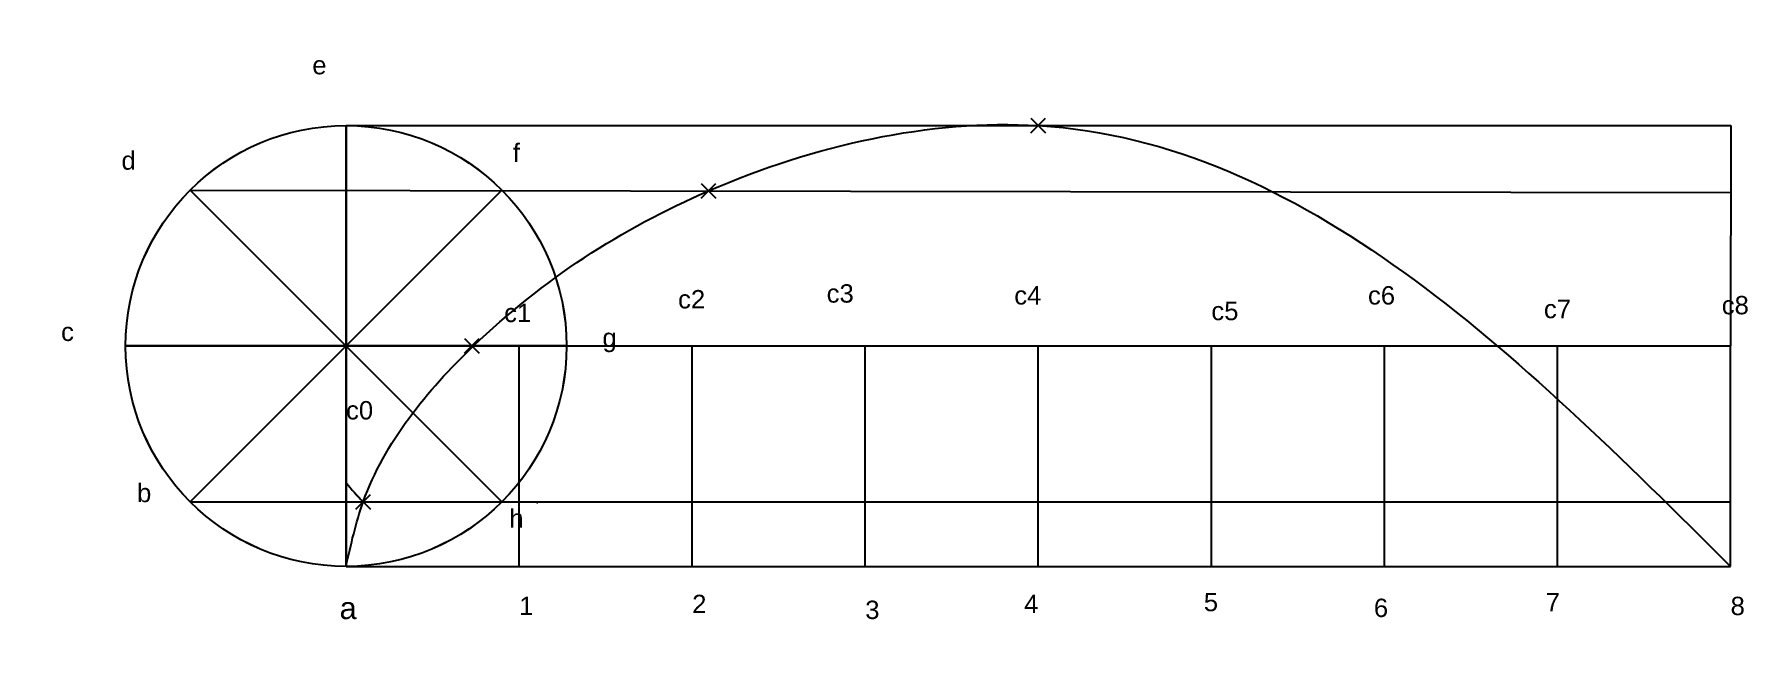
# Model space of a CAD drawing. Header units: millimetres. Extents: x 145 to 378, y 107 to 192.
import ezdxf

# ---------------------------------------------------------------- set-up
doc = ezdxf.new("R2010")
doc.units = ezdxf.units.MM
doc.header["$PDMODE"] = 3
doc.styles.get("Standard").update_dxf_attribs({"font": 'arial.ttf'})

# ---------------------------------------------------------------- blocks, each defined once
blk = doc.blocks.new('*U2')
blk.add_circle((30, 30), 30)
blk = doc.blocks.new('*U3')
at = {"color": 0, "linetype": 'ByBlock', "lineweight": -2, "transparency": 16777216}
for p, rotation in [((187.55, 107.03), 45.00000000000001), ((229.98, 149.46), 135), ((187.55, 191.88), 225.0000000000001), ((145.12, 149.46), 315), ((217.55, 119.46), 90.00000000000001), ((217.55, 179.46), 180), ((157.55, 179.46), 269.9999999999999)]:
    blk.add_blockref('*U2', p, dxfattribs=dict(at, rotation=rotation))
blk.add_blockref('*U2', (157.55, 119.46), dxfattribs=at)
blk = doc.blocks.new('*U4')
blk.add_line((0, 0), (0, 60))
blk = doc.blocks.new('*U5')
at = {"color": 0, "linetype": 'ByBlock', "lineweight": -2, "transparency": 16777216}
blk.add_blockref('*U4', (187.55, 119.46), dxfattribs=at)
for p, rotation in [((187.55, 179.46), 180), ((208.76, 128.24), 44.99999999999999), ((208.76, 170.67), 134.9999999999999), ((166.34, 170.67), 225), ((166.34, 128.24), 314.9999999999999), ((217.55, 149.46), 90), ((157.55, 149.46), 270)]:
    blk.add_blockref('*U4', p, dxfattribs=dict(at, rotation=rotation))

msp = doc.modelspace()

# ---------------------------------------------------------------- linework, layer by layer
for p, q in [((187.55, 179.46), (376, 179.46)), ((376, 179.46), (375.95, 149.46)), ((166.34, 170.67), (375.98, 170.34)), ((157.55, 149.46), (375.95, 149.46)), ((187.55, 119.46), (187.55, 149.46)), ((211.1, 119.46), (211.1, 149.46)), ((234.65, 119.46), (234.65, 149.46)), ((258.2, 119.46), (258.2, 149.46)), ((281.75, 119.46), (281.75, 149.46)), ((305.3, 119.46), (305.3, 149.46)), ((328.85, 119.46), (328.85, 149.46)), ((352.4, 119.46), (352.4, 149.46)), ((375.95, 119.46), (375.95, 149.46)), ((166.34, 128.24), (375.95, 128.24)), ((187.55, 119.46), (375.95, 119.46))]:
    msp.add_line(p, q)
for centre, start, end in [((211.1, 149.46), 218.2793, 225), ((234.65, 149.46), 225, 225.444)]:
    msp.add_arc(centre, 30, start, end)
msp.add_spline([(187.55, 119.46), (189.89, 128.24), (204.89, 149.46), (236.94, 170.6), (281.77, 179.46), (375.95, 119.46)], degree=3)
for p in [(281.75, 179.46), (236.88, 170.56), (204.65, 149.46), (189.89, 128.24)]:
    msp.add_point(p)

# ---------------------------------------------------------------- block references
for name in ['*U3', '*U5']:
    msp.add_blockref(name, (0, 0))

# ---------------------------------------------------------------- texts
at = {"attachment_point": 1}
for s, width, insert, char_height in [('e', 1.126, (182.96, 188.93), 2.5), ('d', 9.3501, (156.99, 175.95), 2.5), ('f', 6.6249, (210.25, 177.01), 2.5), ('c2', 5.5848, (232.73, 157.07), 2.5), ('c3', 5.2552, (252.95, 157.86), 2.5), ('c4', 3.2746, (278.48, 157.6), 2.5), ('c6', 6.3827, (326.61, 157.6), 2.5), ('c8', 4.787, (374.75, 156.27), 2.5), ('c1', 2.036, (209.06, 155.21), 2.5), ('c5', 6.9503, (305.3, 155.47), 2.5), ('c7', 6.3827, (350.55, 155.74), 2.5), ('c', 8.879, (148.77, 152.64), 2.5), ('g', 4.77, (222.44, 151.85), 2.5), ('c0', 7.5, (187.55, 141.96), 2.5), ('b', 5.024, (159.11, 130.71), 2.5), ('h', 7.381, (209.76, 127.25), 2.5), ('a', 6.095, (186.67, 115.29), 3), ('1', 4.3467, (211.1, 115.33), 2.5), ('2', 3.4019, (234.65, 115.6), 2.5), ('3', 3.5209, (258.2, 114.8), 2.5), ('4', 4.787, (279.81, 115.6), 2.5), ('5', 4.521, (304.27, 115.86), 2.5), ('6', 5.5848, (327.41, 115.07), 2.5), ('7', 5.8508, (350.81, 115.86), 2.5), ('8', 4.9138, (375.95, 115.33), 2.5)]:
    msp.add_mtext_dynamic_manual_height_columns(s, width=width, gutter_width=12.5, heights=[0], dxfattribs=dict(at, insert=insert, char_height=char_height))

doc.saveas('drawing.dxf')
